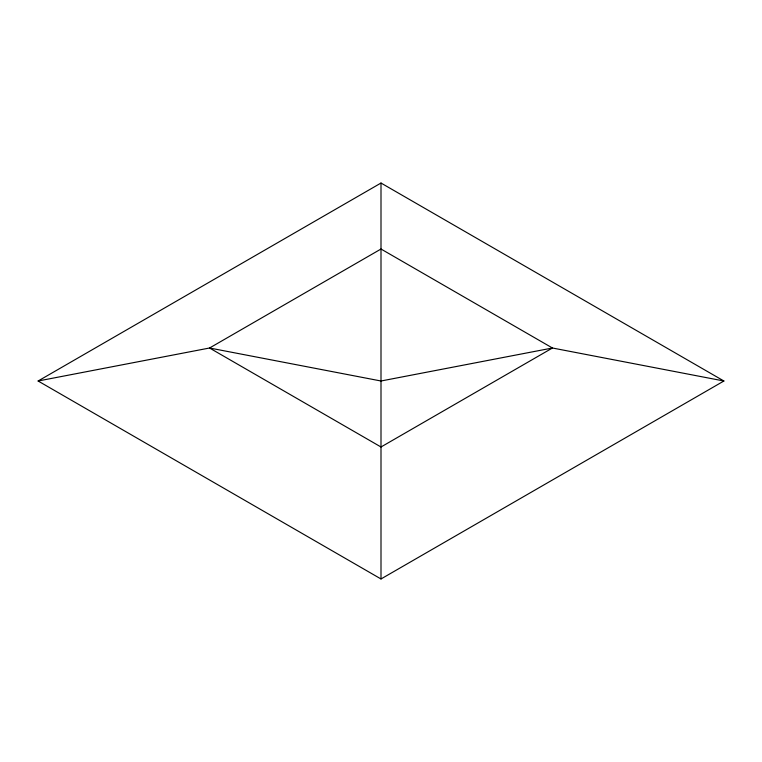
<?xml version="1.0" encoding="UTF-8"?>
<svg xmlns="http://www.w3.org/2000/svg" width="762" height="762" viewBox="0 0 762 762"><rect width="100%" height="100%" fill="white"/><g stroke="black" fill="none" stroke-linecap="round" stroke-linejoin="round"><path stroke-width="1.14" d="M38.1 381L381 183.032L723.9 381L381 578.968L38.1 381L209.55 348.005L381 249.022L552.45 348.005L723.9 381M381 183.032L381 578.968M552.45 348.005L381 446.989L209.55 348.005L381 381L552.45 348.005"/></g></svg>
